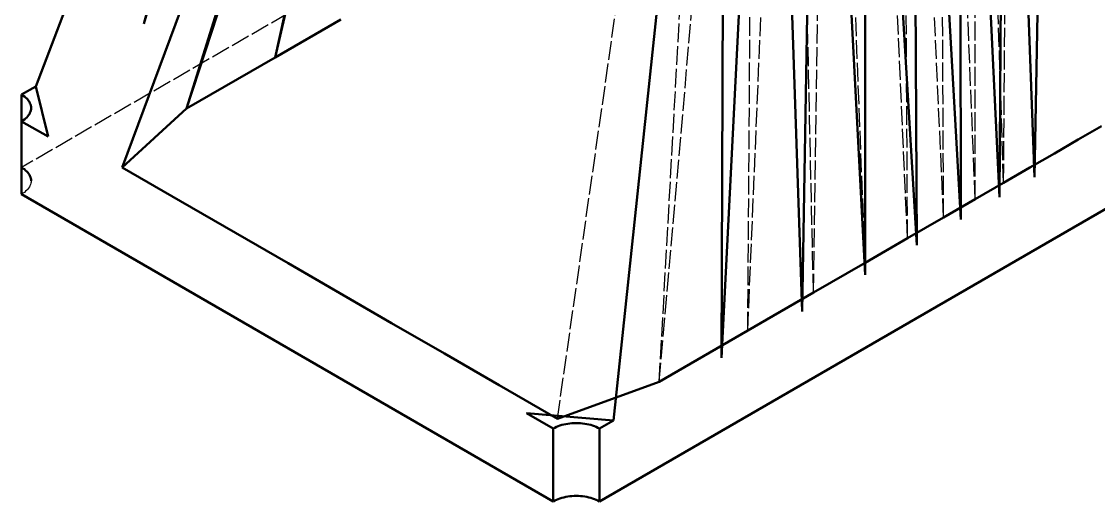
# Model space of a CAD drawing. Header units: millimetres. Extents: x 0 to 420, y 0 to 297.
# Drawn here: x 272.7 to 345.2, y 151.6 to 183.9 of the extents above; entities that cross this region are included whole.
import ezdxf

# ---------------------------------------------------------------- set-up
doc = ezdxf.new("R2010")
doc.units = ezdxf.units.MM
doc.linetypes.add('DASHED', pattern=[1.524, 1.27, -0.254])
doc.layers.add('OCULTA', color=8, linetype='DASHED', lineweight=25)
doc.layers.add('VISIBLE', color=7, linetype='CONTINUOUS', lineweight=50)

msp = doc.modelspace()

# ---------------------------------------------------------------- linework, layer by layer
at = {"layer": 'OCULTA'}
for p, q in [((338.799, 173.018), (339.226, 232.027)), ((308.769, 157.141), (319.429, 231.604)), ((315.624, 159.638), (319.612, 231.67)), ((321.579, 163.075), (322.064, 231.288)), ((336.885, 171.913), (336.882, 231.524)), ((338.799, 173.018), (336.933, 231.553)), ((315.624, 159.638), (321.905, 231.196)), ((321.579, 163.075), (324.427, 230.946)), ((326.003, 165.63), (324.545, 231.015)), ((326.003, 165.63), (326.954, 230.808)), ((329.48, 167.637), (327.047, 230.862)), ((329.48, 167.637), (329.48, 230.793)), ((332.333, 169.284), (329.556, 230.837)), ((332.333, 169.284), (331.988, 230.906)), ((334.759, 170.685), (332.053, 230.943)), ((334.759, 170.685), (334.462, 231.149)), ((336.885, 171.913), (334.519, 231.182)), ((347.369, 217.158), (272.699, 174.047)), ((273.116, 172.587), (273.048, 172.513)), ((273.176, 172.662), (273.116, 172.587)), ((273.226, 172.74), (273.176, 172.662)), ((273.268, 172.82), (273.226, 172.74)), ((273.301, 172.901), (273.268, 172.82)), ((273.324, 172.983), (273.301, 172.901)), ((273.339, 173.065), (273.324, 172.983)), ((273.343, 173.148), (273.339, 173.065)), ((272.797, 172.311), (272.699, 172.25)), ((272.889, 172.375), (272.797, 172.311)), ((272.972, 172.443), (272.889, 172.375)), ((273.048, 172.513), (272.972, 172.443))]:
    msp.add_line(p, q, dxfattribs=at)
at = {"layer": 'VISIBLE'}
for p, q in [((289.759, 181.447), (303.72, 244.086)), ((280.932, 183.699), (296.901, 242.903)), ((283.804, 178.009), (303.918, 242.604)), ((289.759, 181.447), (304.077, 242.695)), ((273.654, 179.497), (297.257, 241.047)), ((279.48, 174.051), (304.395, 241.134)), ((280.932, 183.699), (297.362, 241.108)), ((283.804, 178.009), (304.51, 241.239)), ((273.654, 179.497), (294.37, 233.518)), ((340.87, 173.397), (341.902, 227.482)), ((312.545, 157.043), (319.937, 226.633)), ((319.823, 161.245), (320.042, 226.694)), ((319.823, 161.245), (323.091, 226.253)), ((325.231, 164.367), (323.169, 226.298)), ((335.932, 170.546), (335.822, 226.388)), ((338.531, 172.047), (335.859, 226.41)), ((338.531, 172.047), (338.908, 226.851)), ((340.87, 173.397), (338.942, 226.87)), ((325.231, 164.367), (326.279, 226.032)), ((329.48, 166.821), (326.34, 226.068)), ((329.48, 166.821), (329.48, 225.979)), ((332.967, 168.834), (329.53, 226.008)), ((332.967, 168.834), (332.669, 226.097)), ((335.932, 170.546), (332.712, 226.122)), ((386.26, 194.704), (311.59, 151.593)), ((386.26, 194.704), (311.59, 151.593)), ((294.183, 184.001), (289.759, 181.447)), ((289.759, 181.447), (283.804, 178.009)), ((273.654, 179.497), (272.699, 178.946)), ((272.699, 178.946), (273.654, 179.497)), ((273.654, 179.497), (274.48, 176.121)), ((273.654, 179.497), (273.654, 179.497)), ((273.654, 179.497), (273.654, 179.497)), ((273.654, 179.497), (273.654, 179.497)), ((273.654, 179.497), (273.654, 179.497)), ((273.654, 179.497), (273.654, 179.497)), ((273.654, 179.497), (273.654, 179.497)), ((273.654, 179.497), (273.654, 179.497)), ((272.699, 174.047), (272.699, 178.946)), ((272.699, 178.946), (272.797, 178.885)), ((272.699, 178.946), (272.699, 178.946)), ((272.699, 178.946), (272.699, 178.946)), ((272.699, 172.25), (272.699, 178.946)), ((272.797, 178.885), (272.889, 178.821)), ((272.889, 178.821), (272.972, 178.753)), ((272.972, 178.753), (273.048, 178.682)), ((273.048, 178.682), (273.116, 178.609)), ((273.116, 178.609), (273.176, 178.533)), ((273.176, 178.533), (273.226, 178.456)), ((273.226, 178.456), (273.268, 178.376)), ((273.268, 178.376), (273.301, 178.295)), ((273.226, 177.639), (273.176, 177.561)), ((273.268, 177.719), (273.226, 177.639)), ((273.301, 177.8), (273.268, 177.719)), ((273.301, 178.295), (273.324, 178.213)), ((273.324, 177.882), (273.301, 177.8)), ((273.324, 178.213), (273.339, 178.13)), ((273.339, 177.964), (273.324, 177.882)), ((273.339, 178.13), (273.343, 178.047)), ((273.343, 178.047), (273.339, 177.964)), ((283.804, 178.009), (279.48, 174.051)), ((272.797, 177.21), (272.699, 177.149)), ((272.699, 172.25), (272.699, 177.149)), ((272.699, 177.149), (274.48, 176.121)), ((272.889, 177.274), (272.797, 177.21)), ((272.972, 177.342), (272.889, 177.274)), ((273.048, 177.412), (272.972, 177.342)), ((273.116, 177.486), (273.048, 177.412)), ((273.176, 177.561), (273.116, 177.486)), ((345.389, 176.823), (343.822, 175.918)), ((343.822, 175.918), (342.225, 174.996)), ((342.225, 174.996), (340.563, 174.036)), ((272.699, 174.047), (272.797, 173.986)), ((272.797, 173.986), (272.889, 173.922)), ((279.48, 174.051), (283.399, 171.788)), ((340.563, 174.036), (338.799, 173.018)), ((272.889, 173.922), (272.972, 173.854)), ((272.972, 173.854), (273.048, 173.784)), ((273.048, 173.784), (273.116, 173.71)), ((273.116, 173.71), (273.176, 173.635)), ((273.176, 173.635), (273.226, 173.557)), ((273.226, 173.557), (273.268, 173.477)), ((273.268, 173.477), (273.301, 173.396)), ((273.301, 173.396), (273.324, 173.314)), ((273.324, 173.314), (273.339, 173.232)), ((273.339, 173.232), (273.343, 173.148)), ((338.799, 173.018), (336.885, 171.913)), ((272.699, 172.25), (308.478, 151.593)), ((308.478, 151.593), (272.699, 172.25)), ((272.699, 172.25), (272.699, 172.25)), ((272.699, 172.25), (272.699, 172.25)), ((336.885, 171.913), (334.759, 170.685)), ((283.399, 171.788), (287.092, 169.656)), ((334.759, 170.685), (332.333, 169.284)), ((287.092, 169.656), (290.642, 167.606)), ((332.333, 169.284), (329.48, 167.637)), ((290.642, 167.606), (294.124, 165.596)), ((329.48, 167.637), (326.003, 165.63)), ((294.124, 165.596), (297.606, 163.585)), ((326.003, 165.63), (321.579, 163.075)), ((297.606, 163.585), (301.157, 161.536)), ((321.579, 163.075), (315.624, 159.638)), ((301.157, 161.536), (304.849, 159.404)), ((315.624, 159.638), (308.769, 157.141)), ((304.849, 159.404), (308.769, 157.141)), ((306.698, 157.52), (312.545, 157.043)), ((306.698, 157.52), (308.478, 156.492)), ((308.695, 156.601), (308.584, 156.549)), ((308.812, 156.65), (308.695, 156.601)), ((308.934, 156.694), (308.812, 156.65)), ((309.061, 156.733), (308.934, 156.694)), ((309.192, 156.767), (309.061, 156.733)), ((309.327, 156.797), (309.192, 156.767)), ((309.465, 156.821), (309.327, 156.797)), ((309.465, 156.821), (309.605, 156.84)), ((309.747, 156.853), (309.605, 156.84)), ((309.89, 156.861), (309.747, 156.853)), ((309.89, 156.861), (310.034, 156.864)), ((310.034, 156.864), (310.178, 156.861)), ((310.321, 156.853), (310.178, 156.861)), ((310.321, 156.853), (310.463, 156.84)), ((310.463, 156.84), (310.604, 156.821)), ((310.741, 156.797), (310.604, 156.821)), ((310.741, 156.797), (310.876, 156.767)), ((310.876, 156.767), (311.007, 156.733)), ((311.007, 156.733), (311.134, 156.694)), ((311.256, 156.65), (311.134, 156.694)), ((311.256, 156.65), (311.373, 156.601)), ((311.373, 156.601), (311.485, 156.549)), ((312.545, 157.043), (311.59, 156.492)), ((308.584, 156.549), (308.478, 156.492)), ((308.478, 151.593), (308.478, 156.492)), ((311.485, 156.549), (311.59, 156.492)), ((311.59, 151.593), (311.59, 156.492)), ((308.584, 151.65), (308.478, 151.593)), ((308.584, 151.65), (308.478, 151.593)), ((308.478, 151.593), (308.478, 151.593)), ((308.478, 151.593), (308.478, 151.593)), ((308.695, 151.702), (308.584, 151.65)), ((308.695, 151.702), (308.584, 151.65)), ((308.584, 151.65), (308.584, 151.65)), ((308.812, 151.751), (308.695, 151.702)), ((308.812, 151.751), (308.695, 151.702)), ((308.695, 151.702), (308.695, 151.702)), ((308.934, 151.795), (308.812, 151.751)), ((308.934, 151.795), (308.812, 151.751)), ((308.812, 151.751), (308.812, 151.751)), ((309.061, 151.834), (308.934, 151.795)), ((309.061, 151.834), (308.934, 151.795)), ((308.934, 151.795), (308.934, 151.795)), ((309.192, 151.868), (309.061, 151.834)), ((309.192, 151.868), (309.061, 151.834)), ((309.061, 151.834), (309.061, 151.834)), ((309.327, 151.898), (309.192, 151.868)), ((309.327, 151.898), (309.192, 151.868)), ((309.192, 151.868), (309.192, 151.868)), ((309.465, 151.922), (309.327, 151.898)), ((309.465, 151.922), (309.327, 151.898)), ((309.327, 151.898), (309.327, 151.898)), ((309.465, 151.922), (309.605, 151.941)), ((309.605, 151.941), (309.465, 151.922)), ((309.465, 151.922), (309.465, 151.922)), ((309.747, 151.954), (309.605, 151.941)), ((309.747, 151.954), (309.605, 151.941)), ((309.605, 151.941), (309.605, 151.941)), ((309.89, 151.962), (309.747, 151.954)), ((309.89, 151.962), (309.747, 151.954)), ((309.747, 151.954), (309.747, 151.954)), ((309.89, 151.962), (310.034, 151.965)), ((310.034, 151.965), (309.89, 151.962)), ((309.89, 151.962), (309.89, 151.962)), ((310.034, 151.965), (310.178, 151.962)), ((310.178, 151.962), (310.034, 151.965)), ((310.034, 151.965), (310.034, 151.965)), ((310.321, 151.954), (310.178, 151.962)), ((310.321, 151.954), (310.178, 151.962)), ((310.178, 151.962), (310.178, 151.962)), ((310.321, 151.954), (310.463, 151.941)), ((310.463, 151.941), (310.321, 151.954)), ((310.321, 151.954), (310.321, 151.954)), ((310.463, 151.941), (310.604, 151.922)), ((310.604, 151.922), (310.463, 151.941)), ((310.463, 151.941), (310.463, 151.941)), ((310.741, 151.898), (310.604, 151.922)), ((310.741, 151.898), (310.604, 151.922)), ((310.604, 151.922), (310.604, 151.922)), ((310.741, 151.898), (310.876, 151.868)), ((310.876, 151.868), (310.741, 151.898)), ((310.741, 151.898), (310.741, 151.898)), ((310.876, 151.868), (311.007, 151.834)), ((311.007, 151.834), (310.876, 151.868)), ((310.876, 151.868), (310.876, 151.868)), ((311.007, 151.834), (311.134, 151.795)), ((311.134, 151.795), (311.007, 151.834)), ((311.007, 151.834), (311.007, 151.834)), ((311.256, 151.751), (311.134, 151.795)), ((311.256, 151.751), (311.134, 151.795)), ((311.134, 151.795), (311.134, 151.795)), ((311.256, 151.751), (311.373, 151.702)), ((311.373, 151.702), (311.256, 151.751)), ((311.256, 151.751), (311.256, 151.751)), ((311.373, 151.702), (311.485, 151.65)), ((311.485, 151.65), (311.373, 151.702)), ((311.373, 151.702), (311.373, 151.702)), ((311.485, 151.65), (311.59, 151.593)), ((311.59, 151.593), (311.485, 151.65)), ((311.485, 151.65), (311.485, 151.65)), ((311.59, 151.593), (311.59, 151.593)), ((311.59, 151.593), (311.59, 151.593))]:
    msp.add_line(p, q, dxfattribs=at)

doc.saveas('drawing.dxf')
